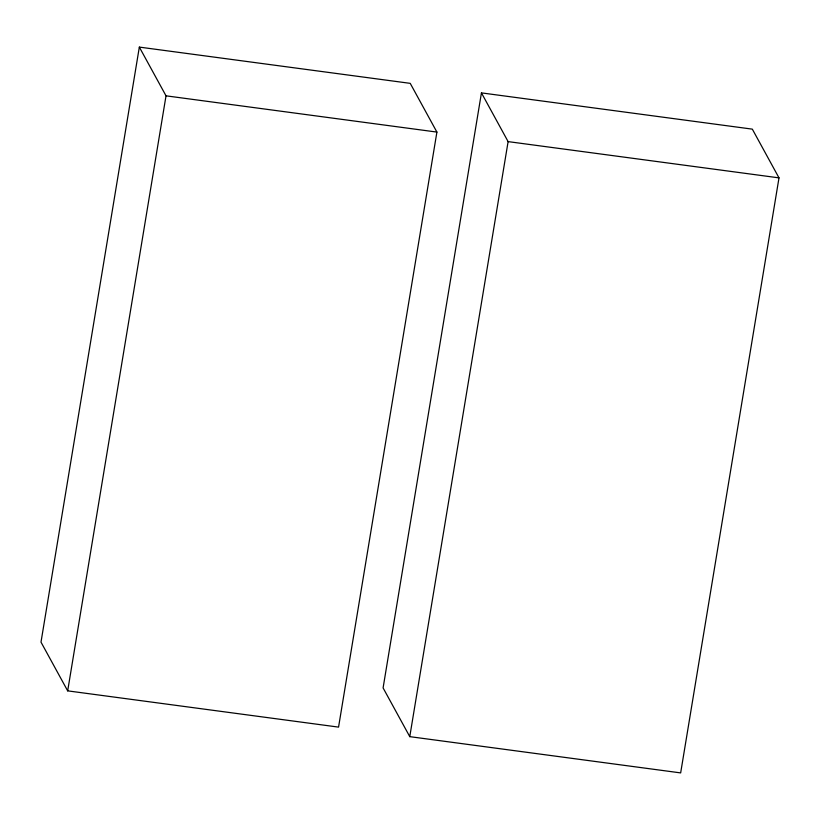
<?xml version="1.0" encoding="UTF-8"?>
<svg xmlns="http://www.w3.org/2000/svg" width="820" height="820" viewBox="0 0 820 820"><rect width="100%" height="100%" fill="white"/><g stroke="black" fill="none" stroke-linecap="round" stroke-linejoin="round"><path stroke-width="1.23" d="M139.338 47.099L41 642.132L67.681 690.86L338.558 727.114L436.906 132.082L410.226 83.353L139.338 47.099L166.019 95.827L67.681 690.86M481.442 92.885L383.094 687.918L409.774 736.647L680.661 772.901L779 177.868L752.319 129.14L481.442 92.885L508.113 141.614L409.774 736.647M166.019 95.827L436.906 132.082M508.113 141.614L779 177.868"/></g></svg>
